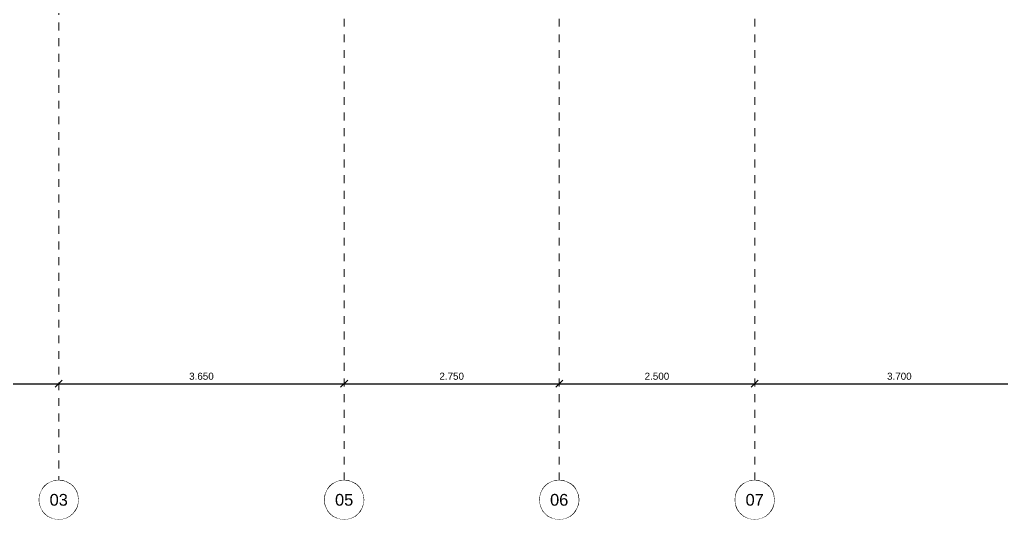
# Model space of a CAD drawing. Header units: inches. Extents: x -11.3 to 41.3, y -1.9 to 32.
# Drawn here: x 7.35 to 19.9, y -1.86 to 4.53 of the extents above; entities that cross this region are included whole.
import ezdxf
from ezdxf.enums import TextEntityAlignment as Align

# ---------------------------------------------------------------- set-up
doc = ezdxf.new("R2010")
doc.units = ezdxf.units.IN
doc.header["$MEASUREMENT"] = 0
doc.set_wipeout_variables(frame=1)
doc.linetypes.add('AXES-ROOF$0$CENTER2', pattern=[1.125, 0.75, -0.125, 0.125, -0.125])
for name, color, linetype, lineweight in [('3RD FLOOR$0$S-ANNO-DIMS', 4, 'Continuous', 0), ('3RD FLOOR$0$S-SLAB-EDGE @ 50', 2, 'Continuous', 30), ('AXES-2ND&3RD$0$S-AXIS-CIRC', 22, 'Continuous', 13), ('AXES-2ND&3RD$0$S-AXIS-IDEN', 52, 'Continuous', 18), ('AXES-ROOF$0$S-AXIS-PLAN', 20, 'AXES-ROOF$0$CENTER2', 18)]:
    doc.layers.add(name, color=color, linetype=linetype, lineweight=lineweight)
doc.styles.add('AXES-2ND&3RD$0$DMA-T-S', font='sanss___.ttf', dxfattribs={"height": 0.0023})
doc.styles.add('AXES-ROOF$0$DMA-TXT-DIM', font='sanss___.ttf', dxfattribs={"height": 0.0018})
doc.dimstyles.new('AXES-ROOF$0$DMA-DIM', dxfattribs={"dimtxt": 0.0018, "dimasz": 0.0018, "dimexe": 0, "dimexo": 0, "dimgap": 0.001, "dimtad": 1, "dimdec": 3, "dimlfac": -1, "dimrnd": 0.001, "dimzin": 1, "dimdsep": 46, "dimtxsty": 'AXES-ROOF$0$DMA-TXT-DIM', "dimblk": 'AXES-ROOF$0$_Oblique', "dimcen": 0.003, "dimclrd": 256, "dimclre": 256, "dimclrt": 2, "dimadec": 3, "dimazin": 0, "dimtfac": 1, "dimtdec": 3, "dimtofl": 0, "dimtmove": 0, "dimatfit": 3, "dimfxl": 0.05, "dimtolj": 1, "dimtzin": 0, "dimlwe": -1, "dimarcsym": 0})

# ---------------------------------------------------------------- blocks, each defined once
blk = doc.blocks.new('AXES-ROOF$0$_Oblique')
at = {"color": 0, "linetype": 'ByBlock', "lineweight": -2}
blk.add_line((0.5, 0.5), (-0.5, -0.5), dxfattribs=at)
blk = doc.blocks.new('*D393')
at = {"layer": '3RD FLOOR$0$S-ANNO-DIMS', "lineweight": -2, "transparency": 16777216}
blk.add_line((5.65, -0.128), (7.85, -0.128), dxfattribs=at)
at = {"layer": 'Defpoints', "color": 0, "transparency": 16777216}
for p in [(5.65, -0.128), (7.85, -0.128), (7.85, -0.128)]:
    blk.add_point(p, dxfattribs=at)
at = {"layer": '3RD FLOOR$0$S-ANNO-DIMS', "lineweight": -2, "transparency": 16777216, "xscale": 0.09, "yscale": 0.09, "zscale": 0.09, "rotation": 180}
blk.add_blockref('AXES-ROOF$0$_Oblique', (5.65, -0.128), dxfattribs=at)
at = {"layer": '3RD FLOOR$0$S-ANNO-DIMS', "lineweight": -2, "transparency": 16777216, "xscale": 0.09, "yscale": 0.09, "zscale": 0.09}
blk.add_blockref('AXES-ROOF$0$_Oblique', (7.85, -0.128), dxfattribs=at)
at = {"layer": '3RD FLOOR$0$S-ANNO-DIMS', "transparency": 16777216, "insert": (6.75, -0.032), "char_height": 0.09, "attachment_point": 5, "style": 'AXES-ROOF$0$DMA-TXT-DIM'}
blk.add_mtext('\\A1;2.200', dxfattribs=at)
blk = doc.blocks.new('*D391')
at = {"layer": '3RD FLOOR$0$S-ANNO-DIMS', "lineweight": -2, "transparency": 16777216}
blk.add_line((7.85, -0.128), (11.5, -0.128), dxfattribs=at)
at = {"layer": 'Defpoints', "color": 0, "transparency": 16777216}
for p in [(7.85, -0.128), (11.5, -0.128), (11.5, -0.128)]:
    blk.add_point(p, dxfattribs=at)
at = {"layer": '3RD FLOOR$0$S-ANNO-DIMS', "lineweight": -2, "transparency": 16777216, "xscale": 0.09, "yscale": 0.09, "zscale": 0.09, "rotation": 180}
blk.add_blockref('AXES-ROOF$0$_Oblique', (7.85, -0.128), dxfattribs=at)
at = {"layer": '3RD FLOOR$0$S-ANNO-DIMS', "lineweight": -2, "transparency": 16777216, "xscale": 0.09, "yscale": 0.09, "zscale": 0.09}
blk.add_blockref('AXES-ROOF$0$_Oblique', (11.5, -0.128), dxfattribs=at)
at = {"layer": '3RD FLOOR$0$S-ANNO-DIMS', "transparency": 16777216, "insert": (9.675, -0.032), "char_height": 0.09, "attachment_point": 5, "style": 'AXES-ROOF$0$DMA-TXT-DIM'}
blk.add_mtext('\\A1;3.650', dxfattribs=at)
blk = doc.blocks.new('*D389')
at = {"layer": '3RD FLOOR$0$S-ANNO-DIMS', "lineweight": -2, "transparency": 16777216}
blk.add_line((11.5, -0.128), (14.25, -0.128), dxfattribs=at)
at = {"layer": 'Defpoints', "color": 0, "transparency": 16777216}
for p in [(11.5, -0.128), (14.25, -0.128), (14.25, -0.128)]:
    blk.add_point(p, dxfattribs=at)
at = {"layer": '3RD FLOOR$0$S-ANNO-DIMS', "lineweight": -2, "transparency": 16777216, "xscale": 0.09, "yscale": 0.09, "zscale": 0.09, "rotation": 180}
blk.add_blockref('AXES-ROOF$0$_Oblique', (11.5, -0.128), dxfattribs=at)
at = {"layer": '3RD FLOOR$0$S-ANNO-DIMS', "lineweight": -2, "transparency": 16777216, "xscale": 0.09, "yscale": 0.09, "zscale": 0.09}
blk.add_blockref('AXES-ROOF$0$_Oblique', (14.25, -0.128), dxfattribs=at)
at = {"layer": '3RD FLOOR$0$S-ANNO-DIMS', "transparency": 16777216, "insert": (12.875, -0.032), "char_height": 0.09, "attachment_point": 5, "style": 'AXES-ROOF$0$DMA-TXT-DIM'}
blk.add_mtext('\\A1;2.750', dxfattribs=at)
blk = doc.blocks.new('*D387')
at = {"layer": '3RD FLOOR$0$S-ANNO-DIMS', "lineweight": -2, "transparency": 16777216}
blk.add_line((14.25, -0.128), (16.75, -0.128), dxfattribs=at)
at = {"layer": 'Defpoints', "color": 0, "transparency": 16777216}
for p in [(14.25, -0.128), (16.75, -0.128), (16.75, -0.128)]:
    blk.add_point(p, dxfattribs=at)
at = {"layer": '3RD FLOOR$0$S-ANNO-DIMS', "lineweight": -2, "transparency": 16777216, "xscale": 0.09, "yscale": 0.09, "zscale": 0.09, "rotation": 180}
blk.add_blockref('AXES-ROOF$0$_Oblique', (14.25, -0.128), dxfattribs=at)
at = {"layer": '3RD FLOOR$0$S-ANNO-DIMS', "lineweight": -2, "transparency": 16777216, "xscale": 0.09, "yscale": 0.09, "zscale": 0.09}
blk.add_blockref('AXES-ROOF$0$_Oblique', (16.75, -0.128), dxfattribs=at)
at = {"layer": '3RD FLOOR$0$S-ANNO-DIMS', "transparency": 16777216, "insert": (15.5, -0.032), "char_height": 0.09, "attachment_point": 5, "style": 'AXES-ROOF$0$DMA-TXT-DIM'}
blk.add_mtext('\\A1;2.500', dxfattribs=at)
blk = doc.blocks.new('*D385')
at = {"layer": '3RD FLOOR$0$S-ANNO-DIMS', "lineweight": -2, "transparency": 16777216}
blk.add_line((16.75, -0.128), (20.45, -0.128), dxfattribs=at)
at = {"layer": 'Defpoints', "color": 0, "transparency": 16777216}
for p in [(16.75, -0.128), (20.45, -0.128), (20.45, -0.128)]:
    blk.add_point(p, dxfattribs=at)
at = {"layer": '3RD FLOOR$0$S-ANNO-DIMS', "lineweight": -2, "transparency": 16777216, "xscale": 0.09, "yscale": 0.09, "zscale": 0.09, "rotation": 180}
blk.add_blockref('AXES-ROOF$0$_Oblique', (16.75, -0.128), dxfattribs=at)
at = {"layer": '3RD FLOOR$0$S-ANNO-DIMS', "lineweight": -2, "transparency": 16777216, "xscale": 0.09, "yscale": 0.09, "zscale": 0.09}
blk.add_blockref('AXES-ROOF$0$_Oblique', (20.45, -0.128), dxfattribs=at)
at = {"layer": '3RD FLOOR$0$S-ANNO-DIMS', "transparency": 16777216, "insert": (18.6, -0.032), "char_height": 0.09, "attachment_point": 5, "style": 'AXES-ROOF$0$DMA-TXT-DIM'}
blk.add_mtext('\\A1;3.700', dxfattribs=at)
blk = doc.blocks.new('AXES-2ND&3RD$0$GI')
at = {"layer": 'AXES-2ND&3RD$0$S-AXIS-CIRC'}
blk.add_circle((0, 0), 0.005, dxfattribs=at)
at = {"layer": 'AXES-2ND&3RD$0$S-AXIS-IDEN', "style": 'AXES-2ND&3RD$0$DMA-T-S'}
blk.add_attdef('GRID_INDICATOR', text='', height=0.003, dxfattribs=at).set_placement((0, 0), align=Align.MIDDLE)
blk.add_wipeout([(0, 0.005), (0.0017, 0.0047), (0.00306, 0.00395), (0.00388, 0.00315), (0.00443, 0.00232), (0.00481, 0.00137), (0.005, 0), (0.00493, -0.00086), (0.00455, -0.00207), (0.00368, -0.00338), (0.00281, -0.00414), (0.00209, -0.00454), (0.00139, -0.0048), (0.00044, -0.00498), (-0.00046, -0.00498), (-0.00143, -0.00479), (-0.00255, -0.0043), (-0.00307, -0.00394), (-0.00383, -0.00322), (-0.0044, -0.00237), (-0.00482, -0.00132), (-0.00498, -0.00047), (-0.00493, 0.00082), (-0.00466, 0.0018), (-0.00433, 0.0025), (-0.00388, 0.00315), (-0.00314, 0.00389), (-0.00238, 0.0044), (-0.00159, 0.00474), (-0.00097, 0.0049)]).dxf.layer = 'AXES-2ND&3RD$0$S-AXIS-CIRC'
for tag, p in [('LINE_1', (0, 0.0015)), ('LINE_2', (0, -0.00216))]:
    blk.add_attdef(tag, text='', height=0.003, dxfattribs=at).set_placement(p, align=Align.MIDDLE)

msp = doc.modelspace()

# ---------------------------------------------------------------- linework, layer by layer
at = {"layer": 'AXES-ROOF$0$S-AXIS-PLAN', "ltscale": 0.01}
for p, q in [((7.85, 31.4902), (7.85, -1.3613)), ((11.5, -1.3613), (11.5, 16.6975)), ((16.75, -1.3613), (16.75, 16.6975)), ((14.25, -1.3613), (14.25, 13.9663))]:
    msp.add_line(p, q, dxfattribs=at)

# ---------------------------------------------------------------- dimensions: what is measured, and where the dimension line sits
at = {"layer": '3RD FLOOR$0$S-ANNO-DIMS'}
for base, p1, p2, picture, middle in [((7.85, -0.1282), (5.65, -0.1282), (7.85, -0.1282), '*D393', (6.75, -0.0319)), ((11.5, -0.1282), (7.85, -0.1282), (11.5, -0.1282), '*D391', (9.675, -0.0318)), ((14.25, -0.1282), (11.5, -0.1282), (14.25, -0.1282), '*D389', (12.875, -0.0319)), ((16.75, -0.1282), (14.25, -0.1282), (16.75, -0.1282), '*D387', (15.5, -0.0319)), ((20.45, -0.1282), (16.75, -0.1282), (20.45, -0.1282), '*D385', (18.6, -0.0318))]:
    dim = msp.add_linear_dim(base=base, p1=p1, p2=p2, dimstyle='AXES-ROOF$0$DMA-DIM', override={"dimscale": 0, "dimclrt": 256, "dimtix": 1, "dimtofl": 1, "dimtmove": 1, "dimatfit": 0}, dxfattribs=at)
    dim.commit()
    dim.dimension.update_dxf_attribs({"geometry": picture, "text_midpoint": middle})

# ---------------------------------------------------------------- next in the draw order: block references
at = {"layer": '3RD FLOOR$0$S-SLAB-EDGE @ 50'}
ref = msp.add_blockref('AXES-2ND&3RD$0$GI', (7.85, -1.6113), dxfattribs=dict(at, xscale=50, yscale=50, zscale=50))
ref.add_attrib('GRID_INDICATOR', 'L', dxfattribs={"layer": '0', "color": 2, "height": 0.15, "style": 'AXES-2ND&3RD$0$DMA-T-S'}).set_placement((7.85, -1.6113), align=Align.MIDDLE)
ref = msp.add_blockref('AXES-2ND&3RD$0$GI', (11.5, -1.6113), dxfattribs=dict(at, xscale=50, yscale=50, zscale=50))
ref.add_attrib('GRID_INDICATOR', 'L', dxfattribs={"layer": '0', "color": 2, "height": 0.15, "style": 'AXES-2ND&3RD$0$DMA-T-S'}).set_placement((11.5, -1.6113), align=Align.MIDDLE)
ref = msp.add_blockref('AXES-2ND&3RD$0$GI', (14.25, -1.6113), dxfattribs=dict(at, xscale=50, yscale=50, zscale=50))
ref.add_attrib('GRID_INDICATOR', 'L', dxfattribs={"layer": '0', "color": 2, "height": 0.15, "style": 'AXES-2ND&3RD$0$DMA-T-S'}).set_placement((14.25, -1.6113), align=Align.MIDDLE)
ref = msp.add_blockref('AXES-2ND&3RD$0$GI', (16.75, -1.6113), dxfattribs=dict(at, xscale=50, yscale=50, zscale=50))
ref.add_attrib('GRID_INDICATOR', 'L', dxfattribs={"layer": '0', "color": 2, "height": 0.15, "style": 'AXES-2ND&3RD$0$DMA-T-S'}).set_placement((16.75, -1.6113), align=Align.MIDDLE)

# ---------------------------------------------------------------- next in the draw order: block references
ref = msp.add_blockref('AXES-2ND&3RD$0$GI', (7.85, -1.6113), dxfattribs=dict(at, xscale=50, yscale=50, zscale=50))
ref.add_attrib('GRID_INDICATOR', '03', dxfattribs={"layer": '0', "color": 2, "height": 0.15, "style": 'AXES-2ND&3RD$0$DMA-T-S'}).set_placement((7.85, -1.6113), align=Align.MIDDLE)
ref = msp.add_blockref('AXES-2ND&3RD$0$GI', (11.5, -1.6113), dxfattribs=dict(at, xscale=50, yscale=50, zscale=50))
ref.add_attrib('GRID_INDICATOR', '05', dxfattribs={"layer": '0', "color": 2, "height": 0.15, "style": 'AXES-2ND&3RD$0$DMA-T-S'}).set_placement((11.5, -1.6113), align=Align.MIDDLE)
ref = msp.add_blockref('AXES-2ND&3RD$0$GI', (14.25, -1.6113), dxfattribs=dict(at, xscale=50, yscale=50, zscale=50))
ref.add_attrib('GRID_INDICATOR', '06', dxfattribs={"layer": '0', "color": 2, "height": 0.15, "style": 'AXES-2ND&3RD$0$DMA-T-S'}).set_placement((14.25, -1.6113), align=Align.MIDDLE)
ref = msp.add_blockref('AXES-2ND&3RD$0$GI', (16.75, -1.6113), dxfattribs=dict(at, xscale=50, yscale=50, zscale=50))
ref.add_attrib('GRID_INDICATOR', '07', dxfattribs={"layer": '0', "color": 2, "height": 0.15, "style": 'AXES-2ND&3RD$0$DMA-T-S'}).set_placement((16.75, -1.6113), align=Align.MIDDLE)

doc.saveas('drawing.dxf')
